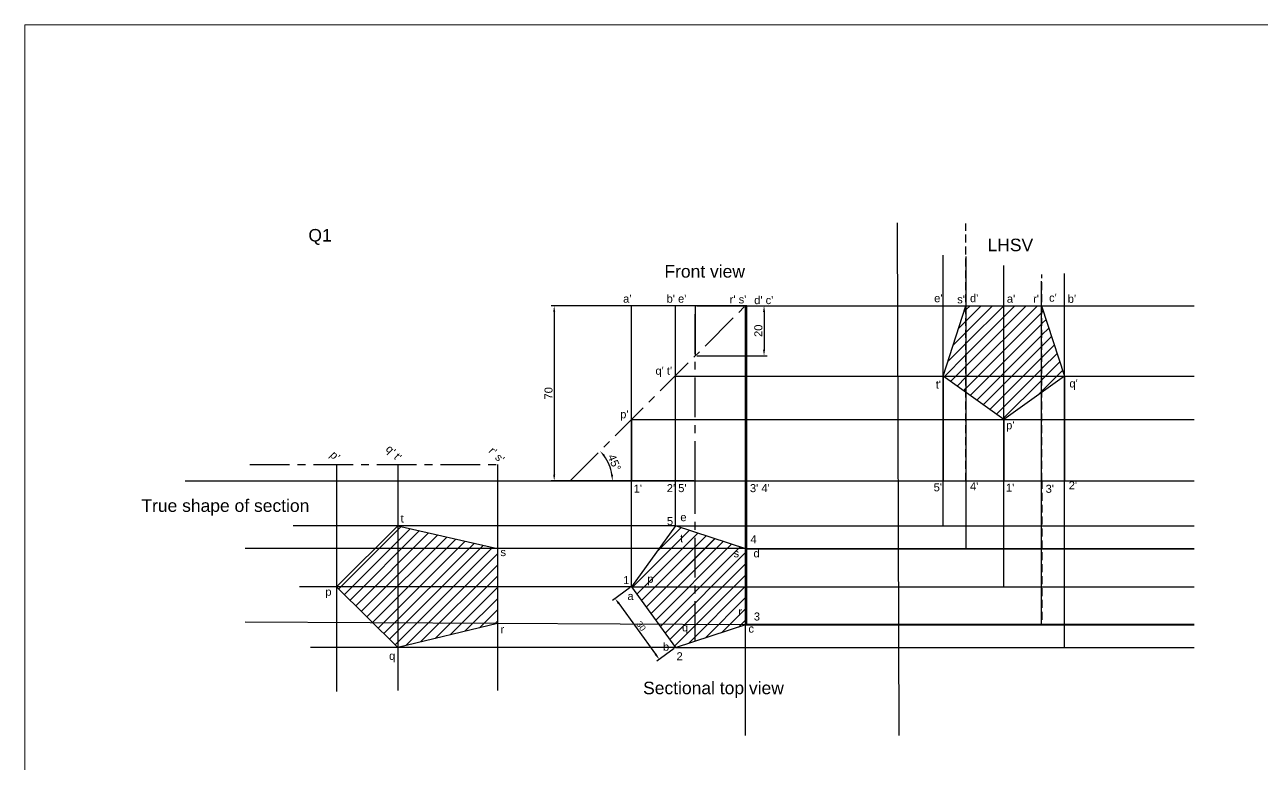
# Model space of a CAD drawing. Header units: millimetres. Extents: x 1678 to 2507, y 1426 to 2020.
# Drawn here: x 1678.1 to 2172.9, y 1724.6 to 2020.2 of the extents above; entities that cross this region are included whole.
import ezdxf

# ---------------------------------------------------------------- set-up
doc = ezdxf.new("R2010")
doc.units = ezdxf.units.MM
doc.header["$LTSCALE"] = 0.5
doc.linetypes.add('CENTER', pattern=[50.8, 31.75, -6.35, 6.35, -6.35])
doc.linetypes.add('HIDDEN', pattern=[9.525, 6.35, -3.175])
doc.styles.get("Standard").update_dxf_attribs({"font": 'arial.ttf', "height": 3.2})
doc.dimstyles.new('ISO-25', dxfattribs={"dimtxt": 2.5, "dimasz": 2.5, "dimexe": 1.25, "dimexo": 0.625, "dimtad": 1, "dimtxsty": 'Standard', "dimcen": 2.5, "dimadec": 0, "dimazin": 0, "dimtfac": 1, "dimtmove": 0, "dimatfit": 3, "dimfxl": 1, "dimarcsym": 0})

# ---------------------------------------------------------------- blocks, each defined once
blk = doc.blocks.new('*D1')
at = {"color": 0, "lineweight": -2, "transparency": 16777216}
for p, q in [((1920.17, 1795.18), (1913.15, 1790.08)), ((1915.63, 1788.8), (1930.33, 1768.57)), ((1937.81, 1770.91), (1930.78, 1765.81))]:
    blk.add_line(p, q, dxfattribs=at)
at = {"color": 0, "transparency": 16777216}
for points in [[(1915.97, 1789.04), (1915.29, 1788.55), (1914.16, 1790.82)], [(1930.66, 1768.81), (1929.99, 1768.32), (1931.79, 1766.55)]]:
    blk.add_solid(points, dxfattribs=at)
at = {"layer": 'Defpoints', "color": 0, "transparency": 16777216}
for p in [(1920.68, 1795.55), (1931.79, 1766.55), (1938.31, 1771.28)]:
    blk.add_point(p, dxfattribs=at)
at = {"color": 0, "transparency": 16777216, "insert": (1924.52, 1779.8), "char_height": 2.5, "attachment_point": 5, "rotation": 306}
blk.add_mtext('30', dxfattribs=at)
blk = doc.blocks.new('*D2')
at = {"color": 0, "lineweight": -2, "transparency": 16777216}
for p, q in [((1946.82, 1907.87), (1974.93, 1907.87)), ((1973.68, 1905.37), (1973.68, 1890.37)), ((1946.82, 1887.87), (1974.93, 1887.87))]:
    blk.add_line(p, q, dxfattribs=at)
at = {"color": 0, "transparency": 16777216}
for points in [[(1973.26, 1905.37), (1974.1, 1905.37), (1973.68, 1907.87)], [(1973.26, 1890.37), (1974.1, 1890.37), (1973.68, 1887.87)]]:
    blk.add_solid(points, dxfattribs=at)
at = {"layer": 'Defpoints', "color": 0, "transparency": 16777216}
for p in [(1946.2, 1907.87), (1946.2, 1887.87), (1973.68, 1887.87)]:
    blk.add_point(p, dxfattribs=at)
at = {"color": 0, "transparency": 16777216, "insert": (1971.42, 1897.87), "char_height": 3.2, "attachment_point": 5, "rotation": 90}
blk.add_mtext('20', dxfattribs=at)
blk = doc.blocks.new('*D3')
at = {"color": 0, "lineweight": -2, "transparency": 16777216}
for p, q in [((1945.57, 1907.87), (1888.53, 1907.87)), ((1889.78, 1905.37), (1889.78, 1840.37)), ((1945.57, 1837.87), (1888.53, 1837.87))]:
    blk.add_line(p, q, dxfattribs=at)
at = {"color": 0, "transparency": 16777216}
for points in [[(1889.36, 1905.37), (1890.2, 1905.37), (1889.78, 1907.87)], [(1889.36, 1840.37), (1890.2, 1840.37), (1889.78, 1837.87)]]:
    blk.add_solid(points, dxfattribs=at)
at = {"layer": 'Defpoints', "color": 0, "transparency": 16777216}
for p in [(1946.2, 1907.87), (1889.78, 1837.87), (1946.2, 1837.87)]:
    blk.add_point(p, dxfattribs=at)
at = {"color": 0, "transparency": 16777216, "insert": (1887.52, 1872.87), "char_height": 3.2, "attachment_point": 5, "rotation": 90}
blk.add_mtext('70', dxfattribs=at)
blk = doc.blocks.new('*D9')
at = {"color": 0, "lineweight": -2, "transparency": 16777216}
blk.add_arc((1896.2, 1837.87), 16.86, 8.5013, 36.4987, dxfattribs=at)
at = {"color": 0, "transparency": 16777216}
for points in [[(1909.44, 1847.63), (1910.07, 1848.18), (1908.12, 1849.8)], [(1913.29, 1840.4), (1912.46, 1840.34), (1913.06, 1837.87)]]:
    blk.add_solid(points, dxfattribs=at)
at = {"layer": 'Defpoints', "color": 0, "transparency": 16777216}
for p in [(1967.32, 1908.99), (1912.49, 1842.24), (1742.16, 1837.87), (1896.2, 1837.87), (2145.68, 1837.87)]:
    blk.add_point(p, dxfattribs=at)
at = {"color": 0, "transparency": 16777216, "insert": (1913.86, 1845.19), "char_height": 3.2, "attachment_point": 5, "rotation": 292.5}
blk.add_mtext('45°', dxfattribs=at)

msp = doc.modelspace()

# ---------------------------------------------------------------- hatches: boundary and pattern name
at = {"lineweight": 30}
h = msp.add_hatch(dxfattribs=at)
h.set_pattern_fill('ANSI31', color=256)
h.paths.add_polyline_path([(2069.6, 1907.875), (2054.53, 1907.875), (2054.53, 1879.742), (2069.6, 1879.742)])
h.paths.add_polyline_path([(2084.6, 1907.875), (2069.6, 1907.875), (2069.6, 1879.742), (2084.6, 1879.742)])
h.paths.add_polyline_path([(2084.6, 1879.742), (2069.6, 1879.742), (2069.6, 1862.355), (2084.6, 1873.101)])
h.paths.add_polyline_path([(2069.6, 1879.742), (2054.53, 1879.742), (2054.53, 1873.151), (2069.6, 1862.355)])
h.paths.add_polyline_path([(2054.39, 1879.742), (2045.329, 1879.742), (2054.39, 1873.251)])
h.paths.add_polyline_path([(2054.39, 1907.875), (2045.329, 1879.742), (2054.39, 1879.742)])
h.paths.add_polyline_path([(2093.87, 1879.742), (2084.81, 1879.742), (2084.81, 1873.251)])
h.paths.add_polyline_path([(2084.81, 1907.238), (2084.81, 1879.742), (2093.87, 1879.742)])
h = msp.add_hatch(dxfattribs=at)
h.set_pattern_fill('ANSI31', color=256)
h.paths.add_polyline_path([(1867.087, 1810.762), (1827.301, 1810.762), (1827.301, 1795.552), (1867.087, 1795.552)])
h.paths.add_polyline_path([(1827.301, 1819.823), (1827.301, 1810.762), (1867.087, 1810.762)])
h.paths.add_polyline_path([(1827.301, 1819.823), (1818.122, 1810.762), (1827.301, 1810.762)])
h.paths.add_polyline_path([(1827.301, 1810.762), (1818.122, 1810.762), (1802.712, 1795.552), (1827.301, 1795.552)])
h.paths.add_polyline_path([(1827.301, 1795.552), (1802.712, 1795.552), (1817.345, 1781.109), (1827.301, 1781.058)])
h.paths.add_polyline_path([(1867.087, 1795.552), (1827.301, 1795.552), (1827.301, 1781.058), (1867.087, 1780.853)])
h.paths.add_polyline_path([(1867.087, 1780.853), (1827.301, 1781.058), (1827.301, 1771.282)])
h.paths.add_polyline_path([(1827.301, 1781.058), (1817.345, 1781.109), (1827.301, 1771.282)])
h = msp.add_hatch(dxfattribs=at)
h.set_pattern_fill('ANSI31', color=256)
h.paths.add_polyline_path([(1938.311, 1819.823), (1920.678, 1795.552), (1938.311, 1771.282), (1952.577, 1775.917), (1966.197, 1780.342), (1966.197, 1810.762)])
h.paths.add_polyline_path([(1937.785, 1810.203), (1944.552, 1810.203), (1944.552, 1817.703), (1937.785, 1817.703)], flags=24)
h.paths.add_polyline_path([(1958.47, 1802.935), (1965.714, 1802.935), (1965.714, 1810.691), (1958.47, 1810.691)], flags=24)
h.paths.add_polyline_path([(1959.584, 1781.997), (1967.129, 1781.997), (1967.129, 1789.497), (1959.584, 1789.497)], flags=9)
h.paths.add_polyline_path([(1937.666, 1773.991), (1945.838, 1773.991), (1945.838, 1782.207), (1937.666, 1782.207)], flags=24)
h.paths.add_polyline_path([(1924.921, 1793.065), (1932.08, 1793.065), (1932.08, 1800.565), (1924.921, 1800.565)], flags=24)
h = msp.add_hatch(dxfattribs=at)
h.set_pattern_fill('ANSI31', color=256)
h.paths.add_polyline_path([(1946.197, 1795.552), (1920.678, 1795.552), (1938.311, 1771.282), (1946.197, 1773.844)])
h.paths.add_polyline_path([(1946.197, 1817.26), (1938.311, 1819.823), (1920.678, 1795.552), (1946.197, 1795.552)])
h.paths.add_polyline_path([(1966.197, 1810.762), (1946.197, 1817.26), (1946.197, 1795.552), (1966.197, 1795.552)])
h.paths.add_polyline_path([(1966.197, 1795.552), (1946.197, 1795.552), (1946.197, 1773.844), (1952.577, 1775.917), (1966.197, 1780.342)])
h.paths.add_polyline_path([(1940.06, 1775.983), (1944.176, 1775.983), (1944.176, 1780.871), (1940.06, 1780.871)], flags=24)
h.paths.add_polyline_path([(1939.315, 1812.467), (1942.136, 1812.467), (1942.136, 1817.205), (1939.315, 1817.205)], flags=24)
h.paths.add_polyline_path([(1926.192, 1795.419), (1930.308, 1795.419), (1930.308, 1800.307), (1926.192, 1800.307)], flags=9)
h.paths.add_polyline_path([(1960.878, 1806.663), (1964.325, 1806.663), (1964.325, 1810.298), (1960.878, 1810.298)], flags=24)
h.paths.add_polyline_path([(1962.818, 1783.444), (1965.553, 1783.444), (1965.553, 1786.999), (1962.818, 1786.999)], flags=24)

# ---------------------------------------------------------------- linework, layer by layer
at = {"lineweight": 5}
msp.add_line((1678.09, 2020.207), (1678.09, 1426.207), dxfattribs=at)
for p, q in [((2026.943, 1941.013), (2027.608, 1736.12)), ((2045.329, 1819.823), (2045.329, 1928.097)), ((2054.53, 1810.622), (2054.53, 1927.575)), ((2069.6, 1795.552), (2069.6, 1923.918)), ((2093.87, 1771.282), (2093.87, 1920.783)), ((2084.6, 1780.552), (2084.6, 1917.648)), ((1920.678, 1837.875), (1920.678, 1907.875)), ((1966.843, 1907.875), (1920.678, 1907.875)), ((1938.311, 1837.875), (1938.311, 1907.875)), ((1946.197, 1907.875), (1946.197, 1887.875)), ((1966.197, 1907.875), (1966.197, 1736.12)), ((1966.197, 1907.875), (2145.68, 1907.875)), ((1966.843, 1837.875), (1966.843, 1907.875)), ((1938.311, 1879.742), (2145.68, 1879.742)), ((1920.678, 1862.355), (2145.68, 1862.355)), ((1802.712, 1844.386), (1802.712, 1753.692)), ((1827.301, 1844.386), (1827.301, 1754.099)), ((1867.087, 1844.386), (1867.087, 1754.099)), ((1742.163, 1837.875), (2145.68, 1837.875)), ((1920.678, 1795.552), (1920.678, 1837.875)), ((1920.678, 1837.875), (1966.843, 1837.875)), ((1938.311, 1819.823), (1938.311, 1837.875)), ((1966.843, 1810.552), (1966.843, 1837.875)), ((1938.311, 1819.823), (1785.359, 1819.823)), ((1938.311, 1819.823), (2145.68, 1819.823)), ((1966.197, 1810.762), (1766.197, 1810.762)), ((1966.197, 1810.762), (2145.68, 1810.762)), ((1966.843, 1810.552), (2145.68, 1810.694)), ((1920.678, 1795.552), (1788.006, 1795.552)), ((1920.678, 1795.552), (2145.68, 1795.552)), ((1966.197, 1780.342), (1766.2, 1781.373)), ((1966.197, 1780.342), (2145.68, 1780.342)), ((1966.843, 1780.552), (2145.68, 1780.552)), ((1938.311, 1771.282), (1952.577, 1775.917)), ((1938.311, 1771.282), (1792.283, 1771.282)), ((1938.311, 1771.282), (2145.68, 1771.282))]:
    msp.add_line(p, q)
at = {"linetype": 'HIDDEN', "lineweight": 30}
for p, q in [((2054.39, 1837.875), (2054.39, 1940.762)), ((2084.81, 1837.875), (2084.81, 1920.342))]:
    msp.add_line(p, q, dxfattribs=at)
at = {"linetype": 'CENTER', "lineweight": 30}
for p, q in [((1896.197, 1837.875), (1967.316, 1908.994)), ((1768.092, 1844.386), (1868.669, 1844.386))]:
    msp.add_line(p, q, dxfattribs=at)
at = {"linetype": 'CENTER'}
for p, q in [((1946.197, 1837.875), (1946.197, 1907.875)), ((1946.197, 1773.844), (1946.197, 1837.875))]:
    msp.add_line(p, q, dxfattribs=at)
at = {"lineweight": 30}
for p, q in [((1966.843, 1907.875), (1966.197, 1907.875)), ((1966.843, 1837.875), (1966.843, 1907.875)), ((2045.329, 1879.742), (2054.39, 1907.875)), ((2054.39, 1907.875), (2084.81, 1907.875)), ((2084.6, 1907.875), (2093.87, 1879.742)), ((1938.311, 1837.875), (1938.311, 1879.742)), ((2069.6, 1862.355), (2045.329, 1879.742)), ((2045.329, 1879.742), (2045.329, 1837.875)), ((2093.87, 1879.742), (2069.6, 1862.355)), ((2093.87, 1879.742), (2093.87, 1837.875)), ((1920.678, 1862.355), (1920.678, 1837.875)), ((2069.6, 1862.355), (2069.6, 1837.875)), ((1920.678, 1837.875), (1966.843, 1837.875)), ((2045.329, 1837.875), (2093.87, 1837.875)), ((1802.712, 1795.552), (1827.301, 1819.823)), ((1827.301, 1819.823), (1867.087, 1810.762)), ((1867.087, 1810.762), (1867.087, 1780.853)), ((1827.301, 1771.282), (1802.712, 1795.552)), ((1867.087, 1780.853), (1827.301, 1771.282))]:
    msp.add_line(p, q, dxfattribs=at)
at = {"linetype": 'HIDDEN'}
for p, q in [((2054.39, 1837.875), (2054.39, 1810.622)), ((2084.81, 1837.875), (2084.81, 1780.342))]:
    msp.add_line(p, q, dxfattribs=at)
at = {"lineweight": 5}
msp.add_lwpolyline([(1678.09, 1777.94), (1678.09, 2020.207), (2506.493, 2020.207), (2506.493, 1777.94)], dxfattribs=at)
at = {"lineweight": 30}
msp.add_lwpolyline([(1966.843, 1780.552), (1966.843, 1810.552), (1938.311, 1819.823), (1920.678, 1795.552), (1938.311, 1771.282)], close=True, dxfattribs=at)

# ---------------------------------------------------------------- texts
for s, height, p in [('LHSV', 5, (2063.038, 1929.684)), ('Front view', 5, (1933.842, 1919.126)), ("a'", 3.2, (1917.332, 1909.098)), ("b' e'", 3.2, (1934.703, 1909.098)), ("r' s'", 3.2, (1959.933, 1908.809)), ("d' c'", 3.2, (1969.733, 1908.519)), ("q' t'", 3.2, (1930.244, 1880.294)), ("p'", 3.2, (1916.157, 1862.88)), ("1'", 3.2, (1921.552, 1833.156)), ("2' 5'", 3.2, (1934.773, 1833.362)), ("3' 4'", 3.2, (1968.031, 1833.362)), ("1'", 3.2, (2070.41, 1833.548)), ('True shape of section', 5, (1724.715, 1825.465)), ('5', 3.2, (1934.83, 1820.178)), ('e', 3.2, (1940.203, 1821.744)), ('t', 3.2, (1940.104, 1813.287)), ('4', 3.2, (1968.225, 1812.915)), ('s', 3.2, (1961.484, 1807.321)), ('d', 3.2, (1969.444, 1807.281)), ('1', 3.2, (1917.338, 1796.573)), ('p', 3.2, (1927.007, 1797.122)), ('a', 3.2, (1919.069, 1790.215)), ('r', 3.2, (1963.41, 1784.036)), ('3', 3.2, (1969.588, 1782.046)), ('q', 3.2, (1940.875, 1777.686)), ('c', 3.2, (1967.417, 1777.199)), ('b', 3.2, (1933.255, 1769.967)), ('2', 3.2, (1938.692, 1766.158)), ('Sectional top view', 5, (1925.32, 1752.579))]:
    msp.add_text(s, height=height).set_placement(p)
for s, p in [("e'", (2041.691, 1909.287)), ("s'", (2050.893, 1908.826)), ("d'", (2056.027, 1909.287)), ("a'", (2070.756, 1909.091)), ("r'", (2081.251, 1909.046)), ("c'", (2087.631, 1909.486)), ("b'", (2095.11, 1909.046)), ("t'", (2042.314, 1874.759)), ("q'", (2095.77, 1875.198)), ("p'", (2070.472, 1858.494)), ("5'", (2041.488, 1833.687)), ("4'", (2056.021, 1834.079)), ("3'", (2086.264, 1833.098)), ("2'", (2095.494, 1834.472)), ('t', (1828.361, 1821.21)), ('s', (1868.278, 1807.783)), ('p', (1798.273, 1791.95)), ('r', (1868.278, 1776.919)), ('q', (1823.747, 1766.297))]:
    msp.add_text(s, height=3.2, dxfattribs=at).set_placement(p)
for s, p in [("q' t'", (1822.161, 1850.307)), ("r' s'", (1863.318, 1849.476)), ("p'", (1799.887, 1847.954))]:
    msp.add_text(s, height=3.2, rotation=315).set_placement(p)
at = {"lineweight": 30, "insert": (1791.498, 1938.557), "char_height": 5, "attachment_point": 1}
msp.add_mtext_dynamic_manual_height_columns('Q1', width=24.23812, gutter_width=16, heights=[0], dxfattribs=at)

# ---------------------------------------------------------------- dimensions: what is measured, and where the dimension line sits
dim = msp.add_angular_dim_2l(base=(1912.487, 1842.24), line1=((1742.163, 1837.875), (2145.68, 1837.875)), line2=((1896.197, 1837.875), (1967.316, 1908.994)), dimstyle='ISO-25')
dim.commit()
dim.dimension.update_dxf_attribs({"geometry": '*D9', "text_midpoint": (1913.859, 1845.19)})
for p1, p2, distance, picture, middle in [((1946.197, 1907.875), (1946.197, 1837.875), -56.417, '*D3', (1887.522, 1872.875)), ((1920.678, 1795.552), (1938.311, 1771.282), -8.055, '*D1', (1924.517, 1779.801))]:
    dim = msp.add_aligned_dim(p1=p1, p2=p2, distance=distance, dimstyle='ISO-25')
    dim.commit()
    dim.dimension.update_dxf_attribs({"geometry": picture, "text_midpoint": middle})
dim = msp.add_linear_dim(base=(1973.68, 1887.875), p1=(1946.197, 1907.875), p2=(1946.197, 1887.875), angle=90, dimstyle='ISO-25')
dim.commit()
dim.dimension.update_dxf_attribs({"geometry": '*D2', "text_midpoint": (1971.421, 1897.875)})

doc.saveas('drawing.dxf')
